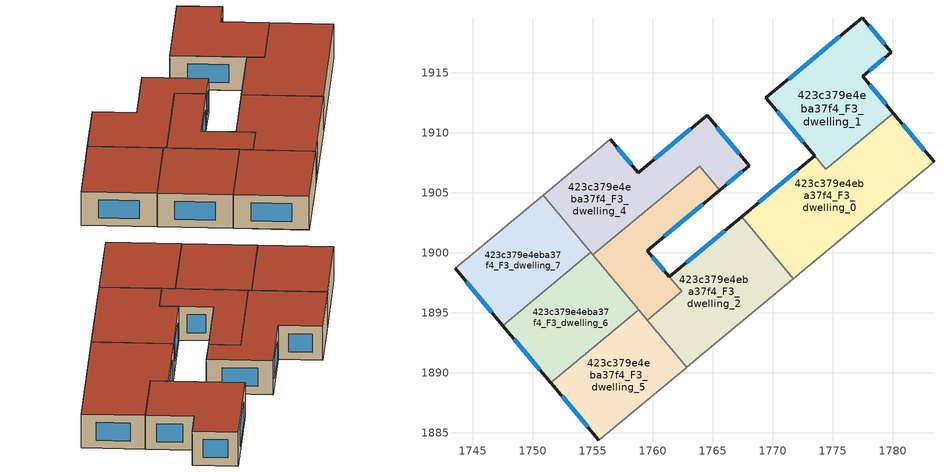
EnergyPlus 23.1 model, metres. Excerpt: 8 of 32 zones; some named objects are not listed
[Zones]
423c379e4eba37f4_F3_dwelling_0
 floor to 423c379e4eba37f4_F2_dwelling_0 (EU_floor_Construction): 1780.05,1911.64 1783.43,1907.6 1771.71,1897.84 1767.4,1903.02 1773.48,1908.08 1774.43,1906.96 z9
 wall outside (EU_wall_Construction): 1773.48,1908.08 1767.4,1903.02 / 1783.43,1907.6 1780.05,1911.64 z9:12
 wall adiabatic (EU_wall_Construction): 1771.71,1897.84 1783.43,1907.6 z9:12
 wall to 423c379e4eba37f4_F3_dwelling_1 (EU_wall_Construction): 1780.05,1911.64 1774.43,1906.96 1773.48,1908.08 z9:12
 wall to 423c379e4eba37f4_F3_dwelling_2 (EU_wall_Construction): 1767.4,1903.02 1771.71,1897.84 z9:12
 window (EU_Window_Construction): 1772.06,1906.9 1768.83,1904.21 / 1782.64,1908.55 1780.84,1910.69 z9.7:11.3
 roof outside (EU_roof_Construction): 1783.43,1907.6 1780.05,1911.64 1774.43,1906.96 1773.48,1908.08 1767.4,1903.02 1771.71,1897.84 z12
423c379e4eba37f4_F3_dwelling_1
 floor to 423c379e4eba37f4_F2_dwelling_1 (EU_floor_Construction): 1777.46,1919.59 1779.88,1916.71 1777.48,1914.7 1780.05,1911.64 1774.43,1906.96 1769.43,1912.91 z9
 wall outside (EU_wall_Construction): 1780.05,1911.64 1777.48,1914.7 1779.88,1916.71 1777.46,1919.59 1769.43,1912.91 1773.48,1908.09 z9:12
 window (EU_Window_Construction): 1770.38,1911.78 1772.53,1909.22 / 1775.58,1918.02 1771.32,1914.48 / 1779.32,1917.39 1778.03,1918.92 / 1778.05,1915.17 1779.32,1916.24 / 1779.45,1912.36 1778.09,1913.98 z9.7:11.3
 roof outside (EU_roof_Construction): 1780.05,1911.64 1777.48,1914.7 1779.88,1916.71 1777.46,1919.59 1769.43,1912.91 1774.43,1906.96 z12
423c379e4eba37f4_F3_dwelling_2
 floor to 423c379e4eba37f4_F2_dwelling_2 (EU_floor_Construction): 1767.4,1903.02 1771.71,1897.84 1764.4,1891.75 1762.83,1890.46 1759.55,1894.4 1762.41,1896.78 1761.38,1898.01 z9
 wall outside (EU_wall_Construction): 1767.4,1903.02 1761.38,1898.01 z9:12
 wall adiabatic (EU_wall_Construction): 1762.83,1890.46 1764.4,1891.75 1771.71,1897.84 z9:12
 wall to 423c379e4eba37f4_F3_dwelling_3 (EU_wall_Construction): 1761.38,1898.01 1762.41,1896.78 1759.55,1894.4 z9:12
 wall to 423c379e4eba37f4_F3_dwelling_5 (EU_wall_Construction): 1759.55,1894.4 1762.83,1890.46 z9:12
 window (EU_Window_Construction): 1765.99,1901.84 1762.8,1899.19 z9.7:11.3
 roof outside (EU_roof_Construction): 1771.71,1897.84 1767.4,1903.02 1761.38,1898.01 1762.41,1896.78 1759.55,1894.4 1762.83,1890.46 1764.4,1891.75 z12
423c379e4eba37f4_F3_dwelling_3
 floor to 423c379e4eba37f4_F2_dwelling_3 (EU_floor_Construction): 1763.91,1907.22 1765.58,1905.21 1759.55,1900.19 1762.41,1896.78 1759.55,1894.4 1755.02,1899.83 z9
 wall outside (EU_wall_Construction): 1761.38,1898.01 1759.55,1900.19 1765.58,1905.21 z9:12
 wall to 423c379e4eba37f4_F3_dwelling_4 (EU_wall_Construction): 1765.58,1905.21 1763.91,1907.22 1755.02,1899.83 z9:12
 wall to 423c379e4eba37f4_F3_dwelling_6 (EU_wall_Construction): 1755.03,1899.83 1758.84,1895.25 z9:12
 wall to 423c379e4eba37f4_F3_dwelling_5 (EU_wall_Construction): 1758.84,1895.25 1759.55,1894.4 z9:12
 window (EU_Window_Construction): 1760.97,1901.37 1764.16,1904.03 / 1760.95,1898.52 1759.98,1899.68 z9.7:11.3
 roof outside (EU_roof_Construction): 1762.41,1896.78 1759.55,1900.19 1765.58,1905.21 1763.91,1907.22 1755.03,1899.83 1759.55,1894.4 z12
423c379e4eba37f4_F3_dwelling_4
 floor to 423c379e4eba37f4_F2_dwelling_4 (EU_floor_Construction): 1764.52,1911.45 1768.04,1907.26 1765.58,1905.21 1763.91,1907.22 1755.02,1899.83 1750.88,1904.81 1756.47,1909.46 1758.79,1906.68 z9
 wall outside (EU_wall_Construction): 1765.58,1905.21 1768.04,1907.26 1764.53,1911.45 1758.79,1906.68 1756.47,1909.46 z9:12
 wall adiabatic (EU_wall_Construction): 1756.47,1909.46 1750.88,1904.81 z9:12
 wall to 423c379e4eba37f4_F3_dwelling_7 (EU_wall_Construction): 1750.88,1904.81 1754.86,1900.04 z9:12
 wall to 423c379e4eba37f4_F3_dwelling_6 (EU_wall_Construction): 1754.85,1900.04 1755.02,1899.83 z9:12
 window (EU_Window_Construction): 1758.25,1907.33 1757.01,1908.81 / 1763.18,1910.33 1760.14,1907.8 / 1767.21,1908.25 1765.35,1910.47 / 1766.16,1905.7 1767.46,1906.78 z9.7:11.3
 roof outside (EU_roof_Construction): 1765.58,1905.21 1768.04,1907.26 1764.53,1911.45 1758.79,1906.68 1756.47,1909.46 1750.88,1904.81 1755.03,1899.83 1763.91,1907.22 z12
423c379e4eba37f4_F3_dwelling_5
 floor to 423c379e4eba37f4_F2_dwelling_5 (EU_floor_Construction): 1758.84,1895.25 1762.83,1890.46 1762.75,1890.39 1755.53,1884.38 1751.52,1889.16 z9
 wall outside (EU_wall_Construction): 1751.52,1889.16 1755.53,1884.38 z9:12
 wall adiabatic (EU_wall_Construction): 1755.53,1884.38 1762.75,1890.39 1762.83,1890.46 z9:12
 wall to 423c379e4eba37f4_F3_dwelling_6 (EU_wall_Construction): 1758.84,1895.25 1751.52,1889.16 z9:12
 window (EU_Window_Construction): 1752.46,1888.04 1754.59,1885.5 z9.7:11.3
 roof outside (EU_roof_Construction): 1762.75,1890.39 1762.83,1890.46 1758.84,1895.25 1751.52,1889.16 1755.53,1884.38 z12
423c379e4eba37f4_F3_dwelling_6
 floor to 423c379e4eba37f4_F2_dwelling_6 (EU_floor_Construction): 1754.85,1900.04 1758.84,1895.25 1751.52,1889.16 1747.52,1893.93 z9
 wall outside (EU_wall_Construction): 1747.52,1893.93 1751.52,1889.16 z9:12
 wall to 423c379e4eba37f4_F3_dwelling_7 (EU_wall_Construction): 1754.85,1900.04 1747.52,1893.93 z9:12
 window (EU_Window_Construction): 1748.46,1892.81 1750.58,1890.28 z9.7:11.3
 roof outside (EU_roof_Construction): 1758.84,1895.25 1754.85,1900.04 1747.52,1893.93 1751.52,1889.16 z12
423c379e4eba37f4_F3_dwelling_7
 floor to 423c379e4eba37f4_F2_dwelling_7 (EU_floor_Construction): 1750.88,1904.81 1754.85,1900.04 1747.52,1893.93 1743.53,1898.7 z9
 wall outside (EU_wall_Construction): 1743.53,1898.7 1747.52,1893.93 z9:12
 wall adiabatic (EU_wall_Construction): 1750.88,1904.81 1743.53,1898.7 z9:12
 window (EU_Window_Construction): 1744.47,1897.58 1746.59,1895.05 z9.7:11.3
 roof outside (EU_roof_Construction): 1754.85,1900.04 1750.88,1904.81 1743.53,1898.7 1747.52,1893.93 z12
[Building]
EU S2 Campaign: North Axis=0; Terrain=City; Solar Distribution=FullExterior
[Site:Location]
Budapest.Ferenc.Liszt.Intl.AP: Latitude=47.437; Longitude=19.256; Time Zone=1; Elevation=185
[SizingPeriod:WeatherFileDays]
AnnualSizingPeriod: Begin Month=1; Begin Day of Month=1; End Month=12; End Day of Month=31; Day of Week for Start Day=Monday; Use Weather File Daylight Saving Period=No; Use Weather File Rain and Snow Indicators=No
[MATERIAL]
EU_InternalMass_Material: Roughness=MediumRough; Thickness=0.1; Conductivity=1; Density=1800; Specific Heat=900; Thermal Absorptance=0.9; Solar Absorptance=0.7; Visible Absorptance=0.7
[MATERIAL:NOMASS] Roughness=MediumRough; Thermal Absorptance=0.9; Solar Absorptance=0.7; Visible Absorptance=0.7
Name | Thermal Resistance
EU_wall_NoMass | 0.832559
EU_roof_NoMass | 1.39638
EU_floor_NoMass | 0.872794
[WINDOWMATERIAL:SIMPLEGLAZINGSYSTEM]
EU_Window_SimpleGlazing: UFactor=2.79869; Solar Heat Gain Coefficient=0.75; Visible Transmittance=0.75
[CONSTRUCTION]
EU_wall_Construction: EU_wall_NoMass
EU_roof_Construction: EU_roof_NoMass
EU_floor_Construction: EU_floor_NoMass
EU_Window_Construction: EU_Window_SimpleGlazing
EU_InternalMass_Construction: EU_InternalMass_Material
[ZONE] Type=1; Multiplier=1; Ceiling Height=autocalculate; Floor Area=autocalculate; Part of Total Floor Area=Yes
Name | Volume
423c379e4eba37f4_F3_dwelling_0 | 275.724
423c379e4eba37f4_F3_dwelling_1 | 206.01
423c379e4eba37f4_F3_dwelling_2 | 215.672
423c379e4eba37f4_F3_dwelling_3 | 140.384
423c379e4eba37f4_F3_dwelling_4 | 230.365
423c379e4eba37f4_F3_dwelling_5 | 178.03
423c379e4eba37f4_F3_dwelling_6 | 178.033
423c379e4eba37f4_F3_dwelling_7 | 178.044
[INTERNALMASS] Construction=EU_InternalMass_Construction
Name | Zone or ZoneList | Surface Area
423c379e4eba37f4_F3_dwelling_0_EU_InternalMass | 423c379e4eba37f4_F3_dwelling_0 | 91.9077
423c379e4eba37f4_F3_dwelling_1_EU_InternalMass | 423c379e4eba37f4_F3_dwelling_1 | 68.6714
423c379e4eba37f4_F3_dwelling_2_EU_InternalMass | 423c379e4eba37f4_F3_dwelling_2 | 71.8918
423c379e4eba37f4_F3_dwelling_3_EU_InternalMass | 423c379e4eba37f4_F3_dwelling_3 | 46.7964
423c379e4eba37f4_F3_dwelling_4_EU_InternalMass | 423c379e4eba37f4_F3_dwelling_4 | 76.7886
423c379e4eba37f4_F3_dwelling_5_EU_InternalMass | 423c379e4eba37f4_F3_dwelling_5 | 59.3436
423c379e4eba37f4_F3_dwelling_6_EU_InternalMass | 423c379e4eba37f4_F3_dwelling_6 | 59.3443
423c379e4eba37f4_F3_dwelling_7_EU_InternalMass | 423c379e4eba37f4_F3_dwelling_7 | 59.3479
[OTHEREQUIPMENT] Fuel Type=Electricity; Design Level Calculation Method=Watts/Area; Power per Zone Floor Area=1; Fraction Latent=0; Fraction Radiant=0; Fraction Lost=0; Carbon Dioxide Generation Rate=0; EndUse Subcategory=EU_Step8_InternalGains
Name | Zone or ZoneList or Space or SpaceList | Schedule
EU_Step8_InternalGain_423c379e4eba37f4_F3_dwelling_0_f000 | 423c379e4eba37f4_F3_dwelling_0 | EU_Step8_GainSchedule_423c379e4eba37f4_F3_dwelling_0_f000
EU_Step8_InternalGain_423c379e4eba37f4_F3_dwelling_1_f000 | 423c379e4eba37f4_F3_dwelling_1 | EU_Step8_GainSchedule_423c379e4eba37f4_F3_dwelling_1_f000
EU_Step8_InternalGain_423c379e4eba37f4_F3_dwelling_2_f000 | 423c379e4eba37f4_F3_dwelling_2 | EU_Step8_GainSchedule_423c379e4eba37f4_F3_dwelling_2_f000
EU_Step8_InternalGain_423c379e4eba37f4_F3_dwelling_3_f000 | 423c379e4eba37f4_F3_dwelling_3 | EU_Step8_GainSchedule_423c379e4eba37f4_F3_dwelling_3_f000
EU_Step8_InternalGain_423c379e4eba37f4_F3_dwelling_4_f000 | 423c379e4eba37f4_F3_dwelling_4 | EU_Step8_GainSchedule_423c379e4eba37f4_F3_dwelling_4_f000
EU_Step8_InternalGain_423c379e4eba37f4_F3_dwelling_5_f000 | 423c379e4eba37f4_F3_dwelling_5 | EU_Step8_GainSchedule_423c379e4eba37f4_F3_dwelling_5_f000
EU_Step8_InternalGain_423c379e4eba37f4_F3_dwelling_6_f000 | 423c379e4eba37f4_F3_dwelling_6 | EU_Step8_GainSchedule_423c379e4eba37f4_F3_dwelling_6_f000
EU_Step8_InternalGain_423c379e4eba37f4_F3_dwelling_7_f000 | 423c379e4eba37f4_F3_dwelling_7 | EU_Step8_GainSchedule_423c379e4eba37f4_F3_dwelling_7_f000
[ZONEVENTILATION:DESIGNFLOWRATE] Schedule=EU_AlwaysOn; Design Flow Rate Calculation Method=AirChanges/Hour; Air Changes per Hour=0.475469; Ventilation Type=Natural; Fan Pressure Rise=0; Fan Total Efficiency=1; Constant Term Coefficient=1; Temperature Term Coefficient=0; Velocity Term Coefficient=0; Velocity Squared Term Coefficient=0; Minimum Indoor Temperature=-100; Maximum Indoor Temperature=100; Delta Temperature=-100; Minimum Outdoor Temperature=-100; Maximum Outdoor Temperature=100; Maximum Wind Speed=40
Name | Zone or ZoneList or Space or SpaceList
EU_ConstantAir_423c379e4eba37f4_F3_dwelling_0 | 423c379e4eba37f4_F3_dwelling_0
EU_ConstantAir_423c379e4eba37f4_F3_dwelling_1 | 423c379e4eba37f4_F3_dwelling_1
EU_ConstantAir_423c379e4eba37f4_F3_dwelling_2 | 423c379e4eba37f4_F3_dwelling_2
EU_ConstantAir_423c379e4eba37f4_F3_dwelling_3 | 423c379e4eba37f4_F3_dwelling_3
EU_ConstantAir_423c379e4eba37f4_F3_dwelling_4 | 423c379e4eba37f4_F3_dwelling_4
EU_ConstantAir_423c379e4eba37f4_F3_dwelling_5 | 423c379e4eba37f4_F3_dwelling_5
EU_ConstantAir_423c379e4eba37f4_F3_dwelling_6 | 423c379e4eba37f4_F3_dwelling_6
EU_ConstantAir_423c379e4eba37f4_F3_dwelling_7 | 423c379e4eba37f4_F3_dwelling_7
[HVACTEMPLATE:ZONE:IDEALLOADSAIRSYSTEM] System Availability Schedule=EU_AlwaysOn; Maximum Heating Supply Air Temperature=50; Minimum Cooling Supply Air Temperature=13; Maximum Heating Supply Air Humidity Ratio=0.0156; Minimum Cooling Supply Air Humidity Ratio=0.0077; Heating Limit=NoLimit; Cooling Limit=NoLimit; Heating Availability Schedule=EU_AlwaysOn; Cooling Availability Schedule=EU_CoolingOff; Dehumidification Control Type=ConstantSensibleHeatRatio; Cooling Sensible Heat Ratio=0.7; Dehumidification Setpoint=60; Humidification Control Type=None; Humidification Setpoint=30; Outdoor Air Method=None; Outdoor Air Flow Rate per Person=0.00944; Outdoor Air Flow Rate per Zone Floor Area=0; Outdoor Air Flow Rate per Zone=0; Demand Controlled Ventilation Type=None; Outdoor Air Economizer Type=NoEconomizer; Heat Recovery Type=None; Sensible Heat Recovery Effectiveness=0.7; Latent Heat Recovery Effectiveness=0.65
Name | Template Thermostat
423c379e4eba37f4_F3_dwelling_0 | EU_HeatOnly_423c379e4eba37f4_F3_dwelling_0
423c379e4eba37f4_F3_dwelling_1 | EU_HeatOnly_423c379e4eba37f4_F3_dwelling_1
423c379e4eba37f4_F3_dwelling_2 | EU_HeatOnly_423c379e4eba37f4_F3_dwelling_2
423c379e4eba37f4_F3_dwelling_3 | EU_HeatOnly_423c379e4eba37f4_F3_dwelling_3
423c379e4eba37f4_F3_dwelling_4 | EU_HeatOnly_423c379e4eba37f4_F3_dwelling_4
423c379e4eba37f4_F3_dwelling_5 | EU_HeatOnly_423c379e4eba37f4_F3_dwelling_5
423c379e4eba37f4_F3_dwelling_6 | EU_HeatOnly_423c379e4eba37f4_F3_dwelling_6
423c379e4eba37f4_F3_dwelling_7 | EU_HeatOnly_423c379e4eba37f4_F3_dwelling_7
[SIZING:ZONE] Zone Cooling Design Supply Air Temperature Input Method=SupplyAirTemperature; Zone Cooling Design Supply Air Temperature=13; Zone Heating Design Supply Air Temperature Input Method=SupplyAirTemperature; Zone Heating Design Supply Air Temperature=50; Zone Cooling Design Supply Air Humidity Ratio=0.008; Zone Heating Design Supply Air Humidity Ratio=0.008; Cooling Design Air Flow Method=DesignDay; Cooling Design Air Flow Rate=0; Cooling Minimum Air Flow per Zone Floor Area=0.000762; Cooling Minimum Air Flow=0; Cooling Minimum Air Flow Fraction=0.2; Heating Design Air Flow Method=DesignDay; Heating Design Air Flow Rate=0; Heating Maximum Air Flow per Zone Floor Area=0.002032; Heating Maximum Air Flow=0.141576; Heating Maximum Air Flow Fraction=0.3; Account for Dedicated Outdoor Air System=No; Dedicated Outdoor Air System Control Strategy=NeutralSupplyAir; Dedicated Outdoor Air Low Setpoint Temperature for Design=autosize; Dedicated Outdoor Air High Setpoint Temperature for Design=autosize; Zone Load Sizing Method=Sensible Load Only No Latent Load; Zone Latent Cooling Design Supply Air Humidity Ratio Input Method=HumidityRatioDifference; Zone Cooling Design Supply Air Humidity Ratio Difference=0.005; Zone Latent Heating Design Supply Air Humidity Ratio Input Method=HumidityRatioDifference; Zone Humidification Design Supply Air Humidity Ratio Difference=0.005
423c379e4eba37f4_F3_dwelling_0; 423c379e4eba37f4_F3_dwelling_1; 423c379e4eba37f4_F3_dwelling_2; 423c379e4eba37f4_F3_dwelling_3; 423c379e4eba37f4_F3_dwelling_4; 423c379e4eba37f4_F3_dwelling_5; 423c379e4eba37f4_F3_dwelling_6; 423c379e4eba37f4_F3_dwelling_7
[SCHEDULE:CONSTANT]
Name | Hourly Value
EU_AlwaysOn | 1
EU_CoolingOff | 0
[SCHEDULE:FILE] Column Number=1; Rows to Skip at Top=0; Number of Hours of Data=8760; Column Separator=Comma; Interpolate to Timestep=No; Minutes per Item=60; Adjust Schedule for Daylight Savings=Yes
Name | File
EU_Step8_GainSchedule_423c379e4eba37f4_F3_dwelling_0_f000 | ../../schedules/423c379e4eba37f4/423c379e4eba37f4_F3_dwelling_0_f000_gain.csv
EU_Step8_GainSchedule_423c379e4eba37f4_F3_dwelling_1_f000 | ../../schedules/423c379e4eba37f4/423c379e4eba37f4_F3_dwelling_1_f000_gain.csv
EU_Step8_GainSchedule_423c379e4eba37f4_F3_dwelling_2_f000 | ../../schedules/423c379e4eba37f4/423c379e4eba37f4_F3_dwelling_2_f000_gain.csv
EU_Step8_GainSchedule_423c379e4eba37f4_F3_dwelling_3_f000 | ../../schedules/423c379e4eba37f4/423c379e4eba37f4_F3_dwelling_3_f000_gain.csv
EU_Step8_GainSchedule_423c379e4eba37f4_F3_dwelling_4_f000 | ../../schedules/423c379e4eba37f4/423c379e4eba37f4_F3_dwelling_4_f000_gain.csv
EU_Step8_GainSchedule_423c379e4eba37f4_F3_dwelling_5_f000 | ../../schedules/423c379e4eba37f4/423c379e4eba37f4_F3_dwelling_5_f000_gain.csv
EU_Step8_GainSchedule_423c379e4eba37f4_F3_dwelling_6_f000 | ../../schedules/423c379e4eba37f4/423c379e4eba37f4_F3_dwelling_6_f000_gain.csv
EU_Step8_GainSchedule_423c379e4eba37f4_F3_dwelling_7_f000 | ../../schedules/423c379e4eba37f4/423c379e4eba37f4_F3_dwelling_7_f000_gain.csv
